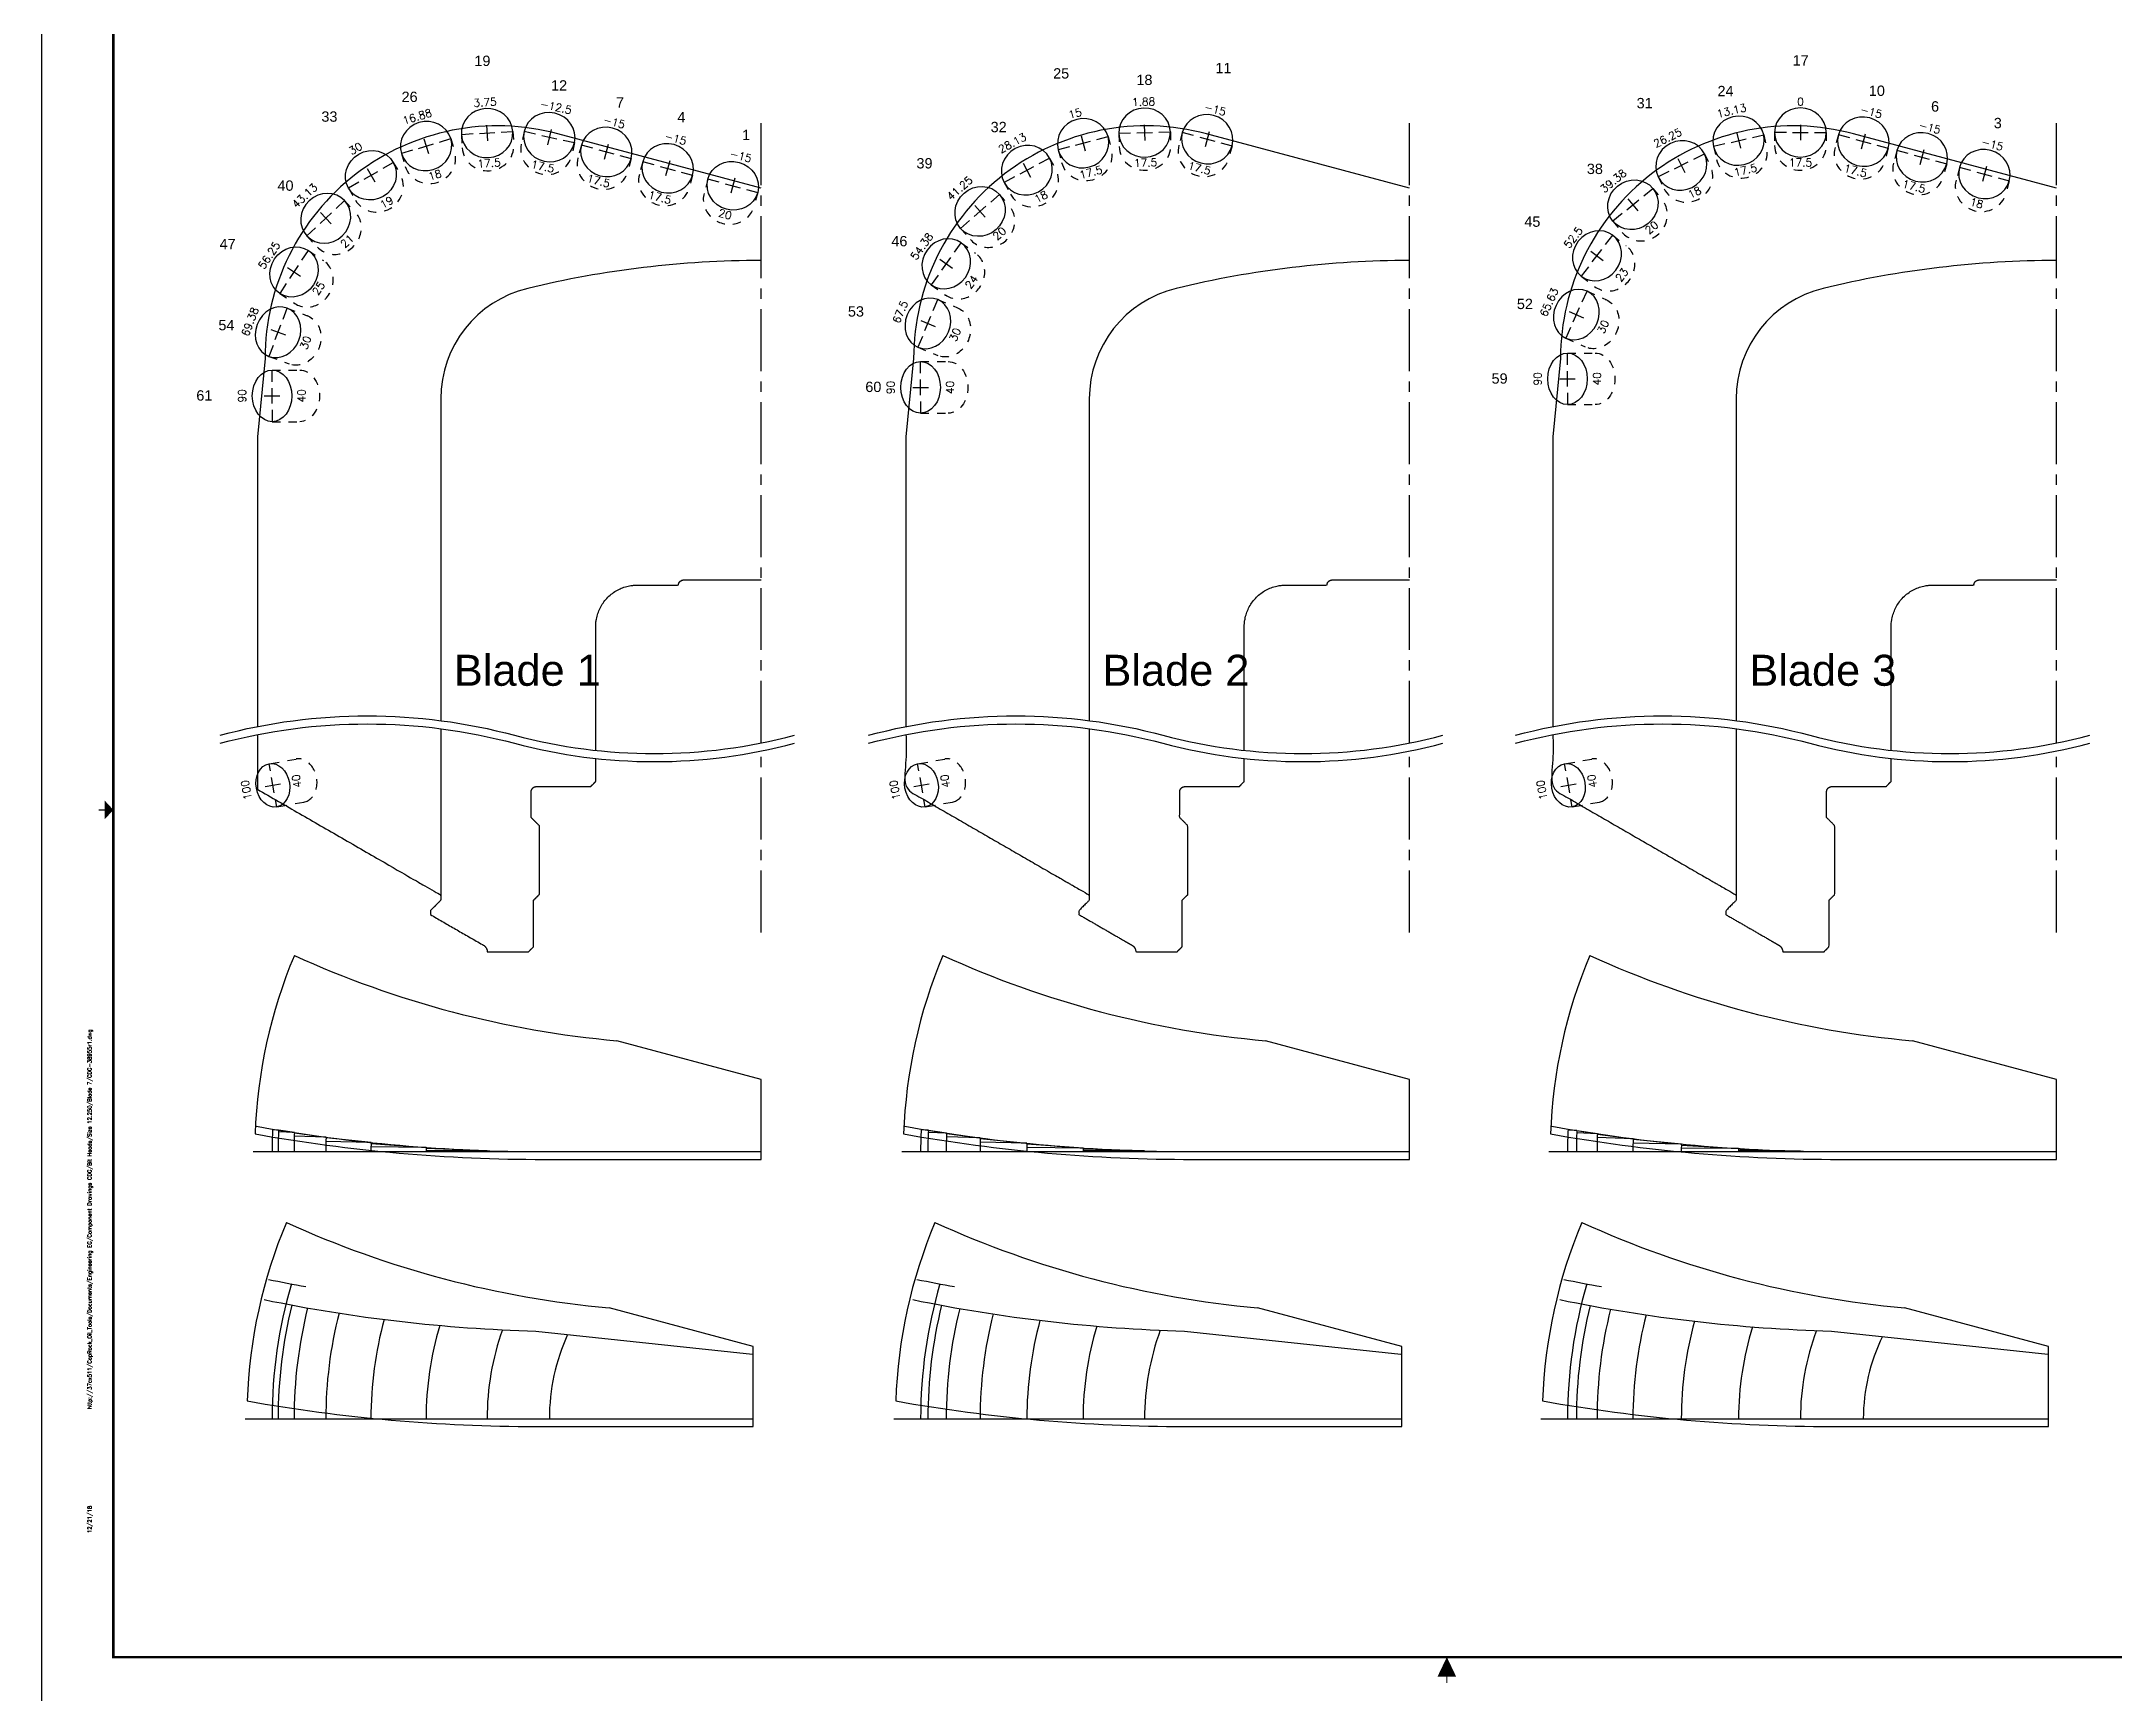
# Model space of a CAD drawing. Header units: inches. Extents: x -35.5 to 32.5, y -59 to 0.4.
# Drawn here: x -35.47 to -10.39, y -36.66 to -16.67 of the extents above; entities that cross this region are included whole.
import ezdxf
from ezdxf.enums import TextEntityAlignment as Align

# ---------------------------------------------------------------- set-up
doc = ezdxf.new("R2010")
doc.units = ezdxf.units.IN
doc.header["$MEASUREMENT"] = 0
doc.linetypes.add('CENTER2', pattern=[1.125, 0.75, -0.125, 0.125, -0.125])
doc.linetypes.add('HIDDEN2', pattern=[0.1875, 0.125, -0.0625])
doc.layers.get('Defpoints').update_dxf_attribs({"color": 10})
for name, color, linetype, true_color in [('Blade_1', 30, 'Continuous', 0xff7f00), ('Blade_2', 7, 'Continuous', 0xcccc00), ('Blade_3', 7, 'Continuous', 0x00cc00)]:
    doc.layers.add(name, color=color, linetype=linetype, true_color=true_color)
for name, color, linetype in [('CLine', 5, 'CENTER2'), ('TEXT', 3, 'Continuous'), ('Title Block', 7, 'Continuous')]:
    doc.layers.add(name, color=color, linetype=linetype)
doc.styles.add('RomanD', font='romand.shx', dxfattribs={"width": 0.9})
doc.styles.add('RomanS', font='romans')
doc.styles.get("Standard").update_dxf_attribs({"font": 'arial.ttf'})

# ---------------------------------------------------------------- blocks, each defined once
blk = doc.blocks.new('CMark')
at = {"layer": 'CLine'}
for p, q in [((-0.094, 0), (0.094, 0)), ((0, 0.094), (0, -0.094))]:
    blk.add_line(p, q, dxfattribs=at)
blk = doc.blocks.new('1313@40')
for p, q in [((-0.265, 0), (-0.177, 0)), ((0.177, 0), (0.264, 0))]:
    blk.add_line(p, q)
at = {"color": 8, "linetype": 'HIDDEN2'}
for p, q in [((-0.265, 0), (-0.265, -0.334)), ((0.264, 0), (0.264, -0.334))]:
    blk.add_line(p, q, dxfattribs=at)
blk.add_ellipse((0, 0), major_axis=(0.265, 0), ratio=0.765974)
blk.add_ellipse((0, -0.334), major_axis=(-0.265, 0), ratio=0.765974, start_param=0, end_param=3.141593, dxfattribs=at)
blk.add_blockref('CMark', (0, 0))
at = {"style": 'RomanS'}
blk.add_text('40', height=0.094, dxfattribs=at).set_placement((0, -0.292), align=Align.MIDDLE_CENTER)
blk.add_attdef('ANG', text='', height=0.094, dxfattribs=at).set_placement((0, 0.251), align=Align.BOTTOM_CENTER)
blk = doc.blocks.new('1613@20')
for p, q in [((-0.17, 0), (-0.312, 0)), ((0.171, 0), (0.312, 0))]:
    blk.add_line(p, q)
at = {"color": 8, "linetype": 'HIDDEN2', "ltscale": 0.5}
blk.add_line((-0.312, 0), (-0.312, -0.178), dxfattribs=at)
at = {"color": 8, "linetype": 'HIDDEN2', "ltscale": 0.5, "flags": 128}
blk.add_lwpolyline([(0.312, 0), (0.312, -0.178)], dxfattribs=at)
blk.add_ellipse((0, 0), major_axis=(-0.312, 0), ratio=0.939693, start_param=-3.141592653589793, end_param=3.141592653589793)
at = {"color": 8, "linetype": 'HIDDEN2', "ltscale": 0.5}
blk.add_ellipse((0, -0.178), major_axis=(-0.312, 0), ratio=0.939693, start_param=0, end_param=3.141593, dxfattribs=at)
blk.add_blockref('CMark', (0, 0))
at = {"style": 'RomanS'}
blk.add_text('20', height=0.094, dxfattribs=at).set_placement((0, -0.356), align=Align.MIDDLE_CENTER)
blk.add_attdef('ANG', text='', height=0.094, dxfattribs=at).set_placement((0, 0.298), align=Align.BOTTOM_CENTER)
blk = doc.blocks.new('1613@17.5')
for p, q in [((-0.17, 0), (-0.312, 0)), ((0.171, 0), (0.312, 0))]:
    blk.add_line(p, q)
at = {"color": 8, "linetype": 'HIDDEN2', "ltscale": 0.5}
blk.add_line((-0.312, 0), (-0.312, -0.159), dxfattribs=at)
at = {"color": 8, "linetype": 'HIDDEN2', "ltscale": 0.5, "flags": 128}
blk.add_lwpolyline([(0.312, 0), (0.312, -0.159)], dxfattribs=at)
at = {"extrusion": (0, 0, -1)}
blk.add_ellipse((0, 0), major_axis=(-0.312, 0), ratio=0.953717, start_param=-3.141592653589793, end_param=3.141592653589793, dxfattribs=at)
at = {"color": 8, "linetype": 'HIDDEN2', "ltscale": 0.5}
blk.add_ellipse((0, -0.159), major_axis=(0.312, 0), ratio=0.953717, start_param=3.141593, end_param=6.283185, dxfattribs=at)
blk.add_blockref('CMark', (0, 0))
at = {"style": 'RomanS'}
blk.add_text('17.5', height=0.094, dxfattribs=at).set_placement((0, -0.364), align=Align.MIDDLE_CENTER)
blk.add_attdef('ANG', text='', height=0.094, dxfattribs=at).set_placement((0, 0.298), align=Align.BOTTOM_CENTER)
blk = doc.blocks.new('1613@18')
for p, q in [((-0.17, 0), (-0.312, 0)), ((0.171, 0), (0.312, 0))]:
    blk.add_line(p, q)
at = {"color": 8, "linetype": 'HIDDEN2', "ltscale": 0.5}
blk.add_line((-0.312, 0), (-0.312, -0.159), dxfattribs=at)
at = {"color": 8, "linetype": 'HIDDEN2', "ltscale": 0.5, "flags": 128}
blk.add_lwpolyline([(0.312, 0), (0.312, -0.159)], dxfattribs=at)
at = {"extrusion": (0, 0, -1)}
blk.add_ellipse((0, 0), major_axis=(-0.312, 0), ratio=0.95104, start_param=-3.141592653589793, end_param=3.141592653589793, dxfattribs=at)
at = {"color": 8, "linetype": 'HIDDEN2', "ltscale": 0.5}
blk.add_ellipse((0, -0.161), major_axis=(0.312, 0), ratio=0.953717, start_param=3.141593, end_param=6.283185, dxfattribs=at)
blk.add_blockref('CMark', (0, 0))
at = {"style": 'RomanS'}
blk.add_text('18', height=0.094, dxfattribs=at).set_placement((0, -0.364), align=Align.MIDDLE_CENTER)
blk.add_attdef('ANG', text='', height=0.094, dxfattribs=at).set_placement((0, 0.298), align=Align.BOTTOM_CENTER)
blk = doc.blocks.new('1613@19')
for p, q in [((-0.17, 0), (-0.313, 0)), ((0.171, 0), (0.312, 0))]:
    blk.add_line(p, q)
at = {"color": 8, "linetype": 'HIDDEN2', "ltscale": 0.5}
blk.add_line((-0.313, 0), (-0.313, -0.169), dxfattribs=at)
at = {"color": 8, "linetype": 'HIDDEN2', "ltscale": 0.5, "flags": 128}
blk.add_lwpolyline([(0.312, 0), (0.312, -0.169)], dxfattribs=at)
at = {"extrusion": (0, 0, -1)}
blk.add_ellipse((0, 0), major_axis=(-0.312, 0), ratio=0.945519, start_param=3.141593, end_param=9.424778, dxfattribs=at)
at = {"color": 8, "linetype": 'HIDDEN2', "ltscale": 0.5}
blk.add_ellipse((0, -0.169), major_axis=(0.312, 0), ratio=0.945519, start_param=3.141593, end_param=6.283185, dxfattribs=at)
blk.add_blockref('CMark', (0, 0))
at = {"style": 'RomanS'}
blk.add_text('19', height=0.094, dxfattribs=at).set_placement((0, -0.379), align=Align.MIDDLE_CENTER)
blk.add_attdef('ANG', text='', height=0.094, dxfattribs=at).set_placement((0, 0.298), align=Align.BOTTOM_CENTER)
blk = doc.blocks.new('1613@21')
for p, q in [((-0.17, 0), (-0.313, 0)), ((0.171, 0), (0.312, 0))]:
    blk.add_line(p, q)
at = {"color": 8, "linetype": 'HIDDEN2', "ltscale": 0.5}
blk.add_line((-0.313, 0), (-0.313, -0.186), dxfattribs=at)
at = {"color": 8, "linetype": 'HIDDEN2', "ltscale": 0.5, "flags": 128}
blk.add_lwpolyline([(0.312, 0), (0.312, -0.186)], dxfattribs=at)
blk.add_ellipse((0, 0), major_axis=(-0.312, 0), ratio=0.933568, start_param=3.141593, end_param=9.424778)
at = {"color": 8, "linetype": 'HIDDEN2', "ltscale": 0.5}
blk.add_ellipse((0, -0.186), major_axis=(-0.312, 0), ratio=0.933568, start_param=0, end_param=3.141593, dxfattribs=at)
blk.add_blockref('CMark', (0, 0))
at = {"style": 'RomanS'}
blk.add_text('21', height=0.094, dxfattribs=at).set_placement((0, -0.377), align=Align.MIDDLE_CENTER)
blk.add_attdef('ANG', text='', height=0.094, dxfattribs=at).set_placement((0, 0.298), align=Align.BOTTOM_CENTER)
blk = doc.blocks.new('1613@25')
for p, q in [((-0.17, 0), (-0.312, 0)), ((0.171, 0), (0.312, 0))]:
    blk.add_line(p, q)
at = {"color": 8, "linetype": 'HIDDEN2', "ltscale": 0.5}
blk.add_line((-0.312, 0), (-0.312, -0.22), dxfattribs=at)
at = {"color": 8, "linetype": 'HIDDEN2', "ltscale": 0.5, "flags": 128}
blk.add_lwpolyline([(0.312, 0), (0.312, -0.22)], dxfattribs=at)
blk.add_ellipse((0, 0), major_axis=(-0.312, 0), ratio=0.906308, start_param=-3.141592653589793, end_param=3.141592653589793)
at = {"color": 8, "linetype": 'HIDDEN2', "ltscale": 0.5}
blk.add_ellipse((0, -0.22), major_axis=(-0.312, 0), ratio=0.906308, start_param=0, end_param=3.141593, dxfattribs=at)
blk.add_blockref('CMark', (0, 0))
at = {"style": 'RomanS'}
blk.add_text('25', height=0.094, dxfattribs=at).set_placement((0, -0.356), align=Align.MIDDLE_CENTER)
blk.add_attdef('ANG', text='', height=0.094, dxfattribs=at).set_placement((0, 0.287), align=Align.BOTTOM_CENTER)
blk = doc.blocks.new('1613@30')
for p, q in [((-0.17, 0), (-0.312, 0)), ((0.171, 0), (0.312, 0))]:
    blk.add_line(p, q)
at = {"color": 8, "linetype": 'HIDDEN2', "ltscale": 0.5}
blk.add_line((-0.312, 0), (-0.312, -0.26), dxfattribs=at)
at = {"color": 8, "linetype": 'HIDDEN2', "ltscale": 0.5, "flags": 128}
blk.add_lwpolyline([(0.312, 0), (0.312, -0.26)], dxfattribs=at)
at = {"extrusion": (0, 0, -1)}
blk.add_ellipse((0, 0), major_axis=(-0.312, 0), ratio=0.866025, start_param=-3.141592653589793, end_param=3.141592653589793, dxfattribs=at)
at = {"color": 8, "linetype": 'HIDDEN2', "ltscale": 0.5, "extrusion": (0, 0, -1)}
blk.add_ellipse((0, -0.26), major_axis=(-0.312, 0), ratio=0.866025, start_param=3.068877, end_param=6.355901, dxfattribs=at)
blk.add_blockref('CMark', (0, 0))
at = {"style": 'RomanS'}
blk.add_text('30', height=0.094, dxfattribs=at).set_placement((0, -0.356), align=Align.MIDDLE_CENTER)
blk.add_attdef('ANG', text='', height=0.094, dxfattribs=at).set_placement((0, 0.287), align=Align.BOTTOM_CENTER)
blk = doc.blocks.new('1613@40')
for p, q in [((-0.17, 0), (-0.312, 0)), ((0.171, 0), (0.312, 0))]:
    blk.add_line(p, q)
at = {"color": 8, "linetype": 'HIDDEN2', "ltscale": 0.5}
blk.add_line((-0.312, 0), (-0.312, -0.334), dxfattribs=at)
at = {"color": 8, "linetype": 'HIDDEN2', "ltscale": 0.5, "flags": 128}
blk.add_lwpolyline([(0.312, 0), (0.312, -0.334)], dxfattribs=at)
at = {"extrusion": (0, 0, -1)}
blk.add_ellipse((0, 0), major_axis=(-0.312, 0), ratio=0.76608, start_param=3.141593, end_param=9.424778, dxfattribs=at)
at = {"color": 8, "linetype": 'HIDDEN2', "ltscale": 0.5, "extrusion": (0, 0, -1)}
blk.add_ellipse((0, -0.334), major_axis=(-0.312, 0), ratio=0.76608, start_param=3.141593, end_param=6.283185, dxfattribs=at)
blk.add_blockref('CMark', (0, 0))
at = {"style": 'RomanS'}
blk.add_text('40', height=0.094, dxfattribs=at).set_placement((0, -0.356), align=Align.MIDDLE_CENTER)
blk.add_attdef('ANG', text='', height=0.094, dxfattribs=at).set_placement((0, 0.287), align=Align.BOTTOM_CENTER)
blk = doc.blocks.new('1613@24')
for p, q in [((-0.17, 0), (-0.313, 0)), ((0.171, 0), (0.312, 0))]:
    blk.add_line(p, q)
at = {"color": 8, "linetype": 'HIDDEN2', "ltscale": 0.5}
blk.add_line((-0.313, 0), (-0.313, -0.212), dxfattribs=at)
at = {"color": 8, "linetype": 'HIDDEN2', "ltscale": 0.5, "flags": 128}
blk.add_lwpolyline([(0.312, 0), (0.312, -0.212)], dxfattribs=at)
blk.add_ellipse((0, 0), major_axis=(-0.312, 0), ratio=0.913536, start_param=3.141593, end_param=9.424778)
at = {"color": 8, "linetype": 'HIDDEN2', "ltscale": 0.5}
blk.add_ellipse((0, -0.212), major_axis=(-0.312, 0), ratio=0.910656, start_param=0, end_param=3.141593, dxfattribs=at)
blk.add_blockref('CMark', (0, 0))
at = {"style": 'RomanS'}
blk.add_text('24', height=0.094, dxfattribs=at).set_placement((0, -0.376), align=Align.MIDDLE_CENTER)
blk.add_attdef('ANG', text='', height=0.094, dxfattribs=at).set_placement((0, 0.287), align=Align.BOTTOM_CENTER)
blk = doc.blocks.new('1613@23')
for p, q in [((-0.17, 0), (-0.313, 0)), ((0.171, 0), (0.312, 0))]:
    blk.add_line(p, q)
at = {"color": 8, "linetype": 'HIDDEN2', "ltscale": 0.5}
blk.add_line((-0.313, 0), (-0.313, -0.203), dxfattribs=at)
at = {"color": 8, "linetype": 'HIDDEN2', "ltscale": 0.5, "flags": 128}
blk.add_lwpolyline([(0.312, 0), (0.312, -0.203)], dxfattribs=at)
blk.add_ellipse((0, 0), major_axis=(-0.312, 0), ratio=0.920512, start_param=3.141593, end_param=9.424778)
at = {"color": 8, "linetype": 'HIDDEN2', "ltscale": 0.5}
blk.add_ellipse((0, -0.203), major_axis=(-0.312, 0), ratio=0.920512, start_param=0, end_param=3.141593, dxfattribs=at)
blk.add_blockref('CMark', (0, 0))
at = {"style": 'RomanS'}
blk.add_text('23', height=0.094, dxfattribs=at).set_placement((-0.001, -0.379), align=Align.MIDDLE_CENTER)
blk.add_attdef('ANG', text='', height=0.094, dxfattribs=at).set_placement((0, 0.287), align=Align.BOTTOM_CENTER)
blk = doc.blocks.new('COT_Dblock')
at = {"layer": 'Title Block', "color": 8}
blk.add_lwpolyline([(0, 0), (34, 0), (34, 22), (0, 22)], close=True, dxfattribs=at)
at = {"layer": 'Title Block', "const_width": 0.03}
blk.add_lwpolyline([(33.13, 21.25), (0.87, 21.25), (0.87, 0.75), (33.13, 0.75)], close=True, dxfattribs=at)
at = {"layer": 'Title Block', "const_width": 0.015}
for points in [[(0.69, 11), (0.765, 11)], [(17, 0.438), (17, 0.513)]]:
    blk.add_lwpolyline(points, dxfattribs=at)
at = {"layer": 'Title Block'}
for points in [[(0.765, 10.887), (0.765, 11.113), (0.87, 11)], [(16.887, 0.513), (17.113, 0.513), (17, 0.75)]]:
    blk.add_solid(points, dxfattribs=at)
at = {"layer": 'Title Block', "color": 1, "style": 'RomanS', "flags": 8}
for tag, p in [('FNAME', (0.62, 3.75)), ('REVDATE', (0.62, 2.25)), ('USER', (0.62, 0.75))]:
    blk.add_attdef(tag, text='', height=0.047, rotation=90, dxfattribs=at).set_placement(p, align=Align.BOTTOM_LEFT)
at = {"layer": 'Title Block', "color": 3, "style": 'RomanS', "flags": 8}
blk.add_attdef('DRAWN', text='', height=0.11, dxfattribs=at).set_placement((28.7, 1.984), align=Align.MIDDLE_CENTER)
for tag, p in [('DDATE', (28.356, 1.672)), ('CHECK', (28.356, 1.406)), ('MATRL', (28.356, 1.149)), ('PDATE', (28.356, 0.883)), ('SCALE', (29.896, 0.855)), ('SHEET', (32.005, 0.855))]:
    blk.add_attdef(tag, text='', height=0.094, dxfattribs=at).set_placement(p, align=Align.MIDDLE_LEFT)
at = {"layer": 'Title Block', "color": 3, "style": 'RomanD', "width": 0.9, "flags": 8}
for tag, height, p in [('TITL1', 0.125, (31.337, 1.684)), ('TITL2', 0.094, (31.337, 1.514)), ('TITL3', 0.094, (31.337, 1.374))]:
    blk.add_attdef(tag, text='', height=height, dxfattribs=at).set_placement(p, align=Align.MIDDLE_CENTER)
at = {"layer": 'Title Block', "color": 3, "style": 'RomanS', "flags": 8}
for tag, p in [('FSCM#', (30.337, 1.121)), ('DWG#', (31.81, 1.121)), ('REV#', (32.97, 1.121))]:
    blk.add_attdef(tag, text='', height=0.094, dxfattribs=at).set_placement(p, align=Align.TOP_CENTER)

msp = doc.modelspace()

# ---------------------------------------------------------------- linework, layer by layer
for p, q in [((-26.76603, -18.44541), (-29.22403, -17.78679)), ((-18.92092, -18.44541), (-21.37892, -17.78679)), ((-11.09572, -18.44541), (-13.55372, -17.78679)), ((-32.76603, -20.50466), (-32.85978, -21.45475)), ((-24.92092, -20.50466), (-25.01467, -21.45475)), ((-17.09572, -20.50466), (-17.18947, -21.45475)), ((-32.85978, -21.45475), (-32.85978, -24.9589)), ((-25.01467, -21.45475), (-25.01467, -24.9589)), ((-17.18947, -21.45475), (-17.18947, -24.9589)), ((-30.64103, -24.98469), (-30.64103, -27.01584)), ((-22.79592, -24.98469), (-22.79592, -27.01584)), ((-14.97072, -24.98469), (-14.97072, -27.01584))]:
    msp.add_line(p, q)
at = {"color": 7, "linetype": 'Continuous'}
for p, q in [((-26.76603, -29.22727), (-28.50926, -28.76017)), ((-18.92092, -29.22727), (-20.66415, -28.76017)), ((-11.09572, -29.22727), (-12.83894, -28.76017)), ((-26.76603, -30.19602), (-26.76603, -29.22727)), ((-18.92092, -30.19602), (-18.92092, -29.22727)), ((-11.09572, -30.19602), (-11.09572, -29.22727)), ((-29.39103, -30.19602), (-26.76603, -30.19602)), ((-21.54592, -30.19602), (-18.92092, -30.19602)), ((-13.72072, -30.19602), (-11.09572, -30.19602)), ((-26.86176, -32.45811), (-28.60498, -31.99101)), ((-19.01665, -32.45811), (-20.75988, -31.99101)), ((-11.19145, -32.45811), (-12.93467, -31.99101)), ((-26.86176, -33.42686), (-26.86176, -32.45811)), ((-19.01665, -33.42686), (-19.01665, -32.45811)), ((-11.19145, -33.42686), (-11.19145, -32.45811)), ((-29.48676, -33.42686), (-26.86176, -33.42686)), ((-21.64165, -33.42686), (-19.01665, -33.42686)), ((-13.81645, -33.42686), (-11.19145, -33.42686))]:
    msp.add_line(p, q, dxfattribs=at)
for points in [[(-33.311, -25.06333, -0.1312544), (-29.74983, -25.06333, 0.1312544), (-26.36288, -25.06333)], [(-33.311, -25.16084, -0.1312544), (-29.74983, -25.16084, 0.1312544), (-26.36288, -25.16084)], [(-25.46589, -25.06333, -0.1312544), (-21.90472, -25.06333, 0.1312544), (-18.51777, -25.06333)], [(-25.46589, -25.16084, -0.1312544), (-21.90472, -25.16084, 0.1312544), (-18.51777, -25.16084)], [(-17.64068, -25.06333, -0.1312544), (-14.07951, -25.06333, 0.1312544), (-10.69257, -25.06333)], [(-17.64068, -25.16084, -0.1312544), (-14.07951, -25.16084, 0.1312544), (-10.69257, -25.16084)]]:
    msp.add_lwpolyline(points, format="xyb")
for centre, radius, start, end in [((-29.95228, -20.50466), 2.81375, 75, 180), ((-22.10717, -20.50466), 2.81375, 75, 180), ((-14.28197, -20.50466), 2.81375, 75, 180), ((-26.76603, -30.10227), 6.125, 157.195623, 177.995729), ((-18.92092, -30.10227), 6.125, 157.195623, 177.995729), ((-11.09572, -30.10227), 6.125, 157.195623, 177.995729), ((-29.39103, -10.19602), 20, 259.932245, 270), ((-21.54592, -10.19602), 20, 259.932245, 270), ((-13.72072, -10.19602), 20, 259.932245, 270), ((-26.86176, -33.33311), 6.125, 157.195623, 177.995729), ((-19.01665, -33.33311), 6.125, 157.195623, 177.995729), ((-11.19145, -33.33311), 6.125, 157.195623, 177.995729), ((-29.48676, -13.42686), 20, 259.932245, 270), ((-21.64165, -13.42686), 20, 259.932245, 270), ((-13.81645, -13.42686), 20, 259.932245, 270)]:
    msp.add_arc(centre, radius, start, end)
for centre in [(-27.43731, -16.80815), (-19.5922, -16.80815), (-11.767, -16.80815), (-27.53304, -20.03899), (-19.68793, -20.03899), (-11.86272, -20.03899)]:
    msp.add_arc(centre, 12, 245.507161, 264.875, dxfattribs=at)
for points in [[(-32.85978, -25.0564), (-32.85978, -25.3866), (-32.85978, -25.7168)], [(-28.76603, -25.6228), (-28.76603, -25.48371), (-28.76603, -25.34462)], [(-28.82853, -25.6853), (-28.79728, -25.65405), (-28.76603, -25.6228)], [(-29.44838, -26.1592), (-29.49783, -26.10975), (-29.54728, -26.0603)], [(-29.44838, -26.99015), (-29.44838, -26.57467), (-29.44838, -26.1592)], [(-29.51853, -27.0603), (-29.48346, -27.02522), (-29.44838, -26.99015)], [(-29.51853, -27.6228), (-29.51853, -27.34155), (-29.51853, -27.0603)], [(-30.76603, -27.1853), (-30.76603, -27.20977), (-30.76603, -27.23424)], [(-30.07853, -27.6853), (-29.82978, -27.6853), (-29.58103, -27.6853)], [(-29.58103, -27.6853), (-29.54978, -27.65405), (-29.51853, -27.6228)]]:
    msp.add_open_spline(points, degree=2, dxfattribs=at)
for points, weights, knots in [([(-25.01467, -25.0564), (-25.01467, -25.3866), (-25.01467, -25.7168), (-24.0928, -26.24904), (-23.17092, -26.78129), (-22.99124, -26.88503), (-22.81155, -26.98877), (-22.79592, -26.9978), (-22.79592, -27.01584), (-22.79592, -27.03159), (-22.79592, -27.04735), (-22.79592, -27.0603), (-22.80508, -27.06945), (-22.863, -27.12737), (-22.92092, -27.1853), (-22.92092, -27.20977), (-22.92092, -27.23424), (-22.60061, -27.41917), (-22.2803, -27.60411), (-22.23342, -27.63117), (-22.23342, -27.6853), (-21.98467, -27.6853), (-21.73592, -27.6853), (-21.70467, -27.65405), (-21.67342, -27.6228), (-21.67342, -27.34155), (-21.67342, -27.0603), (-21.63835, -27.02522), (-21.60327, -26.99015), (-21.60327, -26.57467), (-21.60327, -26.1592), (-21.65272, -26.10975), (-21.70217, -26.0603), (-21.70217, -25.90405), (-21.70217, -25.7478), (-21.70217, -25.6853), (-21.63967, -25.6853), (-21.31155, -25.6853), (-20.98342, -25.6853), (-20.95217, -25.65405), (-20.92092, -25.6228), (-20.92092, -25.48371), (-20.92092, -25.34462)], [1, 1, 1, 1, 1, 1, 1, 0.866025403784, 1, 1, 1, 0.923879532511, 1, 1, 1, 1, 1, 1, 1, 0.866025403784, 1, 1, 1, 1, 1, 1, 1, 1, 1, 1, 1, 1, 1, 1, 1, 0.707106781187, 1, 1, 1, 1, 1, 1, 1], [4.59383811, 4.59383811, 4.59383811, 4.8139707, 4.8139707, 5.8139707, 5.8139707, 6.8139707, 6.8139707, 7.86116825, 7.86116825, 8.86116825, 8.86116825, 9.64656642, 9.64656642, 10.64656642, 10.64656642, 11.64656642, 11.64656642, 12.64656642, 12.64656642, 13.69376397, 13.69376397, 14.69376397, 14.69376397, 15.69376397, 15.69376397, 16.69376397, 16.69376397, 17.69376397, 17.69376397, 18.69376397, 18.69376397, 19.69376397, 19.69376397, 20.69376397, 20.69376397, 22.26456029, 22.26456029, 23.26456029, 23.26456029, 24.26456029, 24.26456029, 24.41291801, 24.41291801, 24.41291801]), ([(-17.18947, -25.0564), (-17.18947, -25.3866), (-17.18947, -25.7168), (-16.26759, -26.24904), (-15.34572, -26.78129), (-15.16603, -26.88503), (-14.98634, -26.98877), (-14.97072, -26.9978), (-14.97072, -27.01584), (-14.97072, -27.03159), (-14.97072, -27.04735), (-14.97072, -27.0603), (-14.97987, -27.06945), (-15.0378, -27.12737), (-15.09572, -27.1853), (-15.09572, -27.20977), (-15.09572, -27.23424), (-14.77541, -27.41917), (-14.45509, -27.60411), (-14.40822, -27.63117), (-14.40822, -27.6853), (-14.15947, -27.6853), (-13.91072, -27.6853), (-13.87947, -27.65405), (-13.84822, -27.6228), (-13.84822, -27.34155), (-13.84822, -27.0603), (-13.81314, -27.02522), (-13.77807, -26.99015), (-13.77807, -26.57467), (-13.77807, -26.1592), (-13.82752, -26.10975), (-13.87697, -26.0603), (-13.87697, -25.90405), (-13.87697, -25.7478), (-13.87697, -25.6853), (-13.81447, -25.6853), (-13.48634, -25.6853), (-13.15822, -25.6853), (-13.12697, -25.65405), (-13.09572, -25.6228), (-13.09572, -25.48371), (-13.09572, -25.34462)], [1, 1, 1, 1, 1, 1, 1, 0.866025403784, 1, 1, 1, 0.923879532511, 1, 1, 1, 1, 1, 1, 1, 0.866025403784, 1, 1, 1, 1, 1, 1, 1, 1, 1, 1, 1, 1, 1, 1, 1, 0.707106781187, 1, 1, 1, 1, 1, 1, 1], [4.59383811, 4.59383811, 4.59383811, 4.8139707, 4.8139707, 5.8139707, 5.8139707, 6.8139707, 6.8139707, 7.86116825, 7.86116825, 8.86116825, 8.86116825, 9.64656642, 9.64656642, 10.64656642, 10.64656642, 11.64656642, 11.64656642, 12.64656642, 12.64656642, 13.69376397, 13.69376397, 14.69376397, 14.69376397, 15.69376397, 15.69376397, 16.69376397, 16.69376397, 17.69376397, 17.69376397, 18.69376397, 18.69376397, 19.69376397, 19.69376397, 20.69376397, 20.69376397, 22.26456029, 22.26456029, 23.26456029, 23.26456029, 24.26456029, 24.26456029, 24.41291801, 24.41291801, 24.41291801]), ([(-32.85978, -25.7168), (-31.93791, -26.24904), (-31.01603, -26.78129), (-30.83635, -26.88503), (-30.65666, -26.98877), (-30.64103, -26.9978), (-30.64103, -27.01584), (-30.64103, -27.03159), (-30.64103, -27.04735), (-30.64103, -27.0603), (-30.65019, -27.06945), (-30.70811, -27.12737), (-30.76603, -27.1853)], [1, 1, 1, 1, 1, 0.866025403784, 1, 1, 1, 0.923879532511, 1, 1, 1], [4.8139707, 4.8139707, 4.8139707, 5.8139707, 5.8139707, 6.8139707, 6.8139707, 7.86116825, 7.86116825, 8.86116825, 8.86116825, 9.64656642, 9.64656642, 10.64656642, 10.64656642, 10.64656642]), ([(-29.54728, -26.0603), (-29.54728, -25.90405), (-29.54728, -25.7478), (-29.54728, -25.6853), (-29.48478, -25.6853), (-29.15666, -25.6853), (-28.82853, -25.6853)], [1, 1, 1, 0.707106781187, 1, 1, 1], [19.69376397, 19.69376397, 19.69376397, 20.69376397, 20.69376397, 22.26456029, 22.26456029, 23.26456029, 23.26456029, 23.26456029]), ([(-30.76603, -27.23424), (-30.44572, -27.41917), (-30.12541, -27.60411), (-30.07853, -27.63117), (-30.07853, -27.6853)], [1, 1, 1, 0.866025403784, 1], [11.64656642, 11.64656642, 11.64656642, 12.64656642, 12.64656642, 13.69376397, 13.69376397, 13.69376397])]:
    msp.add_rational_spline(points, weights, degree=2, knots=knots, dxfattribs=at)
at = {"layer": 'CLine'}
for p, q in [((-26.76603, -27.45205), (-26.76603, -25.255)), ((-18.92092, -27.45205), (-18.92092, -25.255)), ((-11.09572, -27.45205), (-11.09572, -25.255))]:
    msp.add_line(p, q, dxfattribs=at)
at = {"layer": 'Defpoints', "linetype": 'Continuous'}
for p, q in [((-32.90957, -30.10227), (-26.76603, -30.10227)), ((-25.06446, -30.10227), (-18.92092, -30.10227)), ((-17.23926, -30.10227), (-11.09572, -30.10227)), ((-29.48922, -32.27256), (-26.87169, -32.55133)), ((-21.64411, -32.27256), (-19.02658, -32.55133)), ((-13.81891, -32.27256), (-11.20137, -32.55133)), ((-33.0053, -33.33311), (-26.86176, -33.33311)), ((-25.16019, -33.33311), (-19.01665, -33.33311)), ((-17.33499, -33.33311), (-11.19145, -33.33311))]:
    msp.add_line(p, q, dxfattribs=at)
at = {"layer": 'Defpoints'}
for centre, radius, start, end in [((-29.39103, -10.19602), 19.90625, 259.932245, 270), ((-21.54592, -10.19602), 19.90625, 259.932245, 270), ((-13.72072, -10.19602), 19.90625, 259.932245, 270), ((-28.97319, -13.40462), 18.625, 258.376864, 259.797239), ((-21.12808, -13.40462), 18.625, 258.376864, 259.797239), ((-13.30287, -13.40462), 18.625, 258.376864, 259.797239), ((-28.97319, -13.40462), 18.875, 258.376864, 268.433365), ((-21.12808, -13.40462), 18.875, 258.376864, 268.433365), ((-13.30287, -13.40462), 18.875, 258.376864, 268.433365)]:
    msp.add_arc(centre, radius, start, end, dxfattribs=at)
at = {"layer": 'TEXT'}
for p, q in [((-32.60334, -29.84137), (-32.67576, -29.83813)), ((-32.67537, -29.82959), (-32.60334, -29.84137)), ((-24.74313, -29.84383), (-24.83073, -29.83995)), ((-24.83027, -29.82965), (-24.74313, -29.84383)), ((-17.00507, -29.82975), (-16.89866, -29.84696)), ((-32.41128, -29.87181), (-32.6043, -29.86393)), ((-32.41128, -29.87181), (-32.60338, -29.84233)), ((-32.02889, -29.92672), (-32.41284, -29.91391)), ((-32.41143, -29.87558), (-32.02889, -29.92672)), ((-31.4843, -29.9919), (-32.03037, -29.97913)), ((-31.4843, -29.9919), (-32.02913, -29.93429)), ((-30.81812, -30.05105), (-31.48522, -30.04262)), ((-31.48455, -30.00315), (-30.81812, -30.05105)), ((-30.08057, -30.09032), (-30.81842, -30.08766)), ((-30.08057, -30.09032), (-30.81827, -30.06475)), ((-24.52268, -29.87844), (-24.74422, -29.86959)), ((-24.52268, -29.87844), (-24.74319, -29.84509)), ((-24.11509, -29.93578), (-24.52428, -29.92266)), ((-24.52285, -29.88271), (-24.11509, -29.93578)), ((-23.55039, -30.00109), (-24.11651, -29.98872)), ((-24.11534, -29.94391), (-23.55039, -30.00109)), ((-22.87075, -30.05813), (-23.5512, -30.05053)), ((-22.87075, -30.05813), (-23.55063, -30.01279)), ((-22.12749, -30.09377), (-22.87098, -30.0918)), ((-22.12749, -30.09377), (-22.87088, -30.07204)), ((-16.89866, -29.84696), (-17.00563, -29.84225)), ((-16.65015, -29.88554), (-16.89986, -29.8758)), ((-16.65015, -29.88554), (-16.89873, -29.84855)), ((-16.21796, -29.94501), (-16.65176, -29.93169)), ((-16.65034, -29.89033), (-16.21796, -29.94501)), ((-15.63401, -30.01011), (-16.21932, -29.99822)), ((-15.63401, -30.01011), (-16.21822, -29.95369)), ((-14.94198, -30.06477), (-15.63473, -30.05802)), ((-15.63424, -30.02222), (-14.94198, -30.06477)), ((-14.19418, -30.09664), (-14.94209, -30.07884)), ((-14.19418, -30.09664), (-14.94216, -30.09528))]:
    msp.add_line(p, q, dxfattribs=at)
for centre, radius, start in [((-26.76603, -30.10227), 5.91563, 177.356756), ((-18.92092, -30.10227), 5.91563, 177.356756), ((-11.09572, -30.10227), 5.91563, 177.356756), ((-26.76603, -30.10227), 5.84313, 177.44088), ((-26.76603, -30.10227), 5.64994, 177.662323), ((-26.76603, -30.10227), 5.26578, 178.089526), ((-26.76603, -30.10227), 4.71956, 178.660025), ((-26.76603, -30.10227), 4.05241, 179.275797), ((-26.76603, -30.10227), 3.31456, 179.7935), ((-18.92092, -30.10227), 5.82794, 177.458437), ((-18.92092, -30.10227), 5.60623, 177.711853), ((-18.92092, -30.10227), 5.19683, 178.164129), ((-18.92092, -30.10227), 4.63057, 178.748001), ((-18.92092, -30.10227), 3.95007, 179.359813), ((-11.09572, -30.10227), 5.80856, 177.480809), ((-11.09572, -30.10227), 5.55866, 177.765496), ((-11.09572, -30.10227), 5.12466, 178.241478), ((-11.09572, -30.10227), 4.53923, 178.836623), ((-11.09572, -30.10227), 3.84644, 179.441431), ((-18.92092, -30.10227), 3.20658, 179.84817), ((-11.09572, -30.10227), 3.09846, 179.895869), ((-26.86176, -33.33311), 5.8199, 163.729152), ((-19.01665, -33.33311), 5.8199, 163.729152), ((-11.19145, -33.33311), 5.8199, 163.729152), ((-26.86176, -33.33311), 5.7474, 166.15818), ((-26.86176, -33.33311), 5.55422, 166.034714), ((-26.86176, -33.33311), 5.17005, 165.696035), ((-19.01665, -33.33311), 5.73222, 166.149494), ((-19.01665, -33.33311), 5.5105, 166.002701), ((-19.01665, -33.33311), 5.1011, 165.620421), ((-11.19145, -33.33311), 5.71283, 166.138162), ((-11.19145, -33.33311), 5.46293, 165.966066), ((-11.19145, -33.33311), 5.02893, 165.535921), ((-26.86176, -33.33311), 4.62383, 164.94755), ((-26.86176, -33.33311), 3.95668, 163.428591), ((-26.86176, -33.33311), 3.21883, 160.470432), ((-26.86176, -33.33311), 2.46583, 155.570014), ((-19.01665, -33.33311), 4.53484, 164.78899), ((-19.01665, -33.33311), 3.85435, 163.11557), ((-19.01665, -33.33311), 3.11085, 159.865224), ((-11.19145, -33.33311), 4.4435, 164.613765), ((-11.19145, -33.33311), 3.75072, 162.771529), ((-11.19145, -33.33311), 3.00274, 159.19961), ((-11.19145, -33.33311), 2.24183, 153.660167)]:
    msp.add_arc(centre, radius, start, 180, dxfattribs=at)

# ---------------------------------------------------------------- block references
at = {"rotation": 99.99999999999999}
for p in [(-32.67153, -25.66957), (-24.82642, -25.66957), (-17.00122, -25.66957)]:
    msp.add_blockref('1313@40', p, dxfattribs=at).add_auto_attribs({'ANG': '100'})
at = {"layer": 'Blade_1'}
for name, p, rotation, values in [('1613@18', (-30.81844, -17.93601), 16.88, {'ANG': '16.88'}), ('1613@17.5', (-30.08059, -17.77807), 3.75, {'ANG': '3.75'}), ('1613@17.5', (-29.32759, -17.82663), 347.5, {'ANG': '-12.5'}), ('1613@17.5', (-28.6387, -18.00613), 345, {'ANG': '-15'}), ('1613@17.5', (-27.89629, -18.20506), 345, {'ANG': '-15'}), ('1613@19', (-31.48559, -18.28854), 29.99999999999999, {'ANG': '30'}), ('1613@20', (-27.10867, -18.4161), 345, {'ANG': '-15'}), ('1613@21', (-32.03181, -18.80913), 43.13, {'ANG': '43.13'}), ('1613@25', (-32.41598, -19.45858), 56.25, {'ANG': '56.25'}), ('1613@30', (-32.60917, -20.188), 69.38, {'ANG': '69.38'}), ('1613@40', (-32.68166, -20.95797), 90, {'ANG': '90'})]:
    msp.add_blockref(name, p, dxfattribs=dict(at, rotation=rotation)).add_auto_attribs(values)
at = {"layer": 'Blade_2'}
for name, p, rotation, values in [('1613@17.5', (-22.871, -17.90109), 15, {'ANG': '15'}), ('1613@17.5', (-22.12751, -17.77228), 1.88, {'ANG': '1.88'}), ('1613@17.5', (-21.36999, -17.85213), 345, {'ANG': '-15'}), ('1613@18', (-23.55149, -18.22712), 28.13, {'ANG': '28.13'}), ('1613@20', (-24.11775, -18.72584), 41.25000000000001, {'ANG': '41.25'}), ('1613@24', (-24.52715, -19.35969), 54.38, {'ANG': '54.38'}), ('1613@30', (-24.74887, -20.08094), 67.5, {'ANG': '67.5'}), ('1613@40', (-24.83655, -20.85472), 90, {'ANG': '90'})]:
    msp.add_blockref(name, p, dxfattribs=dict(at, rotation=rotation)).add_auto_attribs(values)
at = {"layer": 'Blade_3'}
for name, p, rotation, values in [('1613@17.5', (-14.94216, -17.87022), 13.13, {'ANG': '13.13'}), ('1613@17.5', (-13.43328, -17.88156), 345, {'ANG': '-15'}), ('1613@18', (-15.63495, -18.16925), 26.25, {'ANG': '26.25'}), ('1613@17.5', (-12.72594, -18.07109), 345, {'ANG': '-15'}), ('1613@18', (-11.96846, -18.27406), 345, {'ANG': '-15'}), ('1613@20', (-16.22038, -18.64532), 39.38, {'ANG': '39.38'}), ('1613@23', (-16.65438, -19.26258), 52.5, {'ANG': '52.5'}), ('1613@30', (-16.90428, -19.97457), 65.63000000000001, {'ANG': '65.63'}), ('1613@40', (-17.01135, -20.75147), 90, {'ANG': '90'})]:
    msp.add_blockref(name, p, dxfattribs=dict(at, rotation=rotation)).add_auto_attribs(values)
msp.add_blockref('1613@17.5', (-14.19418, -17.77074), dxfattribs=at).add_auto_attribs({'ANG': '0'})

# ---------------------------------------------------------------- texts
at = {"layer": 'Blade_1'}
for s, p in [('19', (-30.23433, -16.96629)), ('26', (-31.11506, -17.40221)), ('12', (-29.30676, -17.26403)), ('33', (-32.0848, -17.64096)), ('7', (-28.52049, -17.46873)), ('4', (-27.7795, -17.64856)), ('1', (-26.99616, -17.86365)), ('40', (-32.61652, -18.47595)), ('47', (-33.31672, -19.18306)), ('54', (-33.3308, -20.16406)), ('61', (-33.59783, -21.01513))]:
    msp.add_text(s, height=0.125, dxfattribs=at).set_placement(p)
at = {"layer": 'Blade_2'}
for s, p in [('25', (-23.23341, -17.11852)), ('11', (-21.27051, -17.05337)), ('18', (-22.22619, -17.19662)), ('32', (-23.98953, -17.76736)), ('39', (-24.88666, -18.20631)), ('46', (-25.19046, -19.14829)), ('53', (-25.71618, -19.99834)), ('60', (-25.50537, -20.9112))]:
    msp.add_text(s, height=0.125, dxfattribs=at).set_placement(p)
at = {"layer": 'Blade_3'}
for s, p in [('17', (-14.28855, -16.96068)), ('24', (-15.1974, -17.33199)), ('10', (-13.3666, -17.32863)), ('31', (-16.17557, -17.47805)), ('6', (-12.61377, -17.51809)), ('3', (-11.85513, -17.71908)), ('38', (-16.77756, -18.27372)), ('45', (-17.53391, -18.91235)), ('52', (-17.62392, -19.90773)), ('59', (-17.93033, -20.81009))]:
    msp.add_text(s, height=0.125, dxfattribs=at).set_placement(p)
at = {"layer": 'TEXT', "char_height": 0.375, "attachment_point": 1, "bg_fill": 3, "box_fill_scale": 1.5, "bg_fill_color": 256, "bg_fill_transparency": 0}
for s, insert in [('Blade 1', (-30.48177, -24.09025)), ('Blade 2', (-22.63666, -24.09025)), ('Blade 3', (-14.81145, -24.09025))]:
    msp.add_mtext_dynamic_manual_height_columns(s, width=3.4893174, gutter_width=1, heights=[0], dxfattribs=dict(at, insert=insert))

# ---------------------------------------------------------------- next in the draw order: linework, layer by layer
for points in [[(-26.76603, -19.32041, 0.05945018), (-29.58956, -19.65732, 0.34623726), (-30.64103, -20.99371), (-30.64103, -24.88718)], [(-18.92092, -19.32041, 0.05945018), (-21.74445, -19.65732, 0.34623726), (-22.79592, -20.99371), (-22.79592, -24.88718)], [(-11.09572, -19.32041, 0.05945018), (-13.91925, -19.65732, 0.34623726), (-14.97072, -20.99371), (-14.97072, -24.88718)]]:
    msp.add_lwpolyline(points, format="xyb")
at = {"color": 7, "linetype": 'Continuous'}
for points in [[(-28.76603, -25.24712), (-28.76603, -24.49746), (-28.76603, -23.7478), (-28.76603, -23.2478), (-28.26603, -23.2478), (-28.01603, -23.2478), (-27.76603, -23.2478), (-27.76603, -23.22191), (-27.74773, -23.2036), (-27.72942, -23.1853), (-27.70353, -23.1853), (-27.23478, -23.1853), (-26.76603, -23.1853)], [(-20.92092, -25.24712), (-20.92092, -24.49746), (-20.92092, -23.7478), (-20.92092, -23.2478), (-20.42092, -23.2478), (-20.17092, -23.2478), (-19.92092, -23.2478), (-19.92092, -23.22191), (-19.90262, -23.2036), (-19.88431, -23.1853), (-19.85842, -23.1853), (-19.38967, -23.1853), (-18.92092, -23.1853)], [(-13.09572, -25.24712), (-13.09572, -24.49746), (-13.09572, -23.7478), (-13.09572, -23.2478), (-12.59572, -23.2478), (-12.34572, -23.2478), (-12.09572, -23.2478), (-12.09572, -23.22191), (-12.07741, -23.2036), (-12.05911, -23.1853), (-12.03322, -23.1853), (-11.56447, -23.1853), (-11.09572, -23.1853)]]:
    msp.add_rational_spline(points, [1, 1, 1, 0.707106781187, 1, 1, 1, 0.923879532511, 1, 0.923879532511, 1, 1, 1], degree=2, knots=[24.46492013, 24.46492013, 24.46492013, 25.26456029, 25.26456029, 26.83535662, 26.83535662, 27.83535662, 27.83535662, 28.62075478, 28.62075478, 29.40615295, 29.40615295, 30.40615295, 30.40615295, 30.40615295], dxfattribs=at)
at = {"layer": 'CLine'}
for p, q in [((-26.76603, -25.1575), (-26.76603, -17.64069)), ((-18.92092, -25.1575), (-18.92092, -17.64069)), ((-11.09572, -25.1575), (-11.09572, -17.64069))]:
    msp.add_line(p, q, dxfattribs=at)

# ---------------------------------------------------------------- next in the draw order: block references
at = {"layer": 'Title Block'}
ref = msp.add_blockref('COT_Dblock', (-35.47119, -36.96734), dxfattribs=at)
ref.add_attrib('REVDATE', '12/21/18', dxfattribs={"color": 1, "height": 0.047, "rotation": 90, "style": 'RomanS', "flags": 8}).set_placement((-34.85119, -34.71734), align=Align.BOTTOM_LEFT)
ref.add_attrib('FNAME', 'http://37cx511/CapRock_Oil_Tools/Documents/Engineering EG/Component Drawings CDG/Bit Heads/Size 12.250/Blade 7/CDG-38955r1.dwg', dxfattribs={"color": 1, "height": 0.047, "rotation": 90, "style": 'RomanS', "flags": 8}).set_placement((-34.85119, -33.21734), align=Align.BOTTOM_LEFT)

doc.saveas('drawing.dxf')
